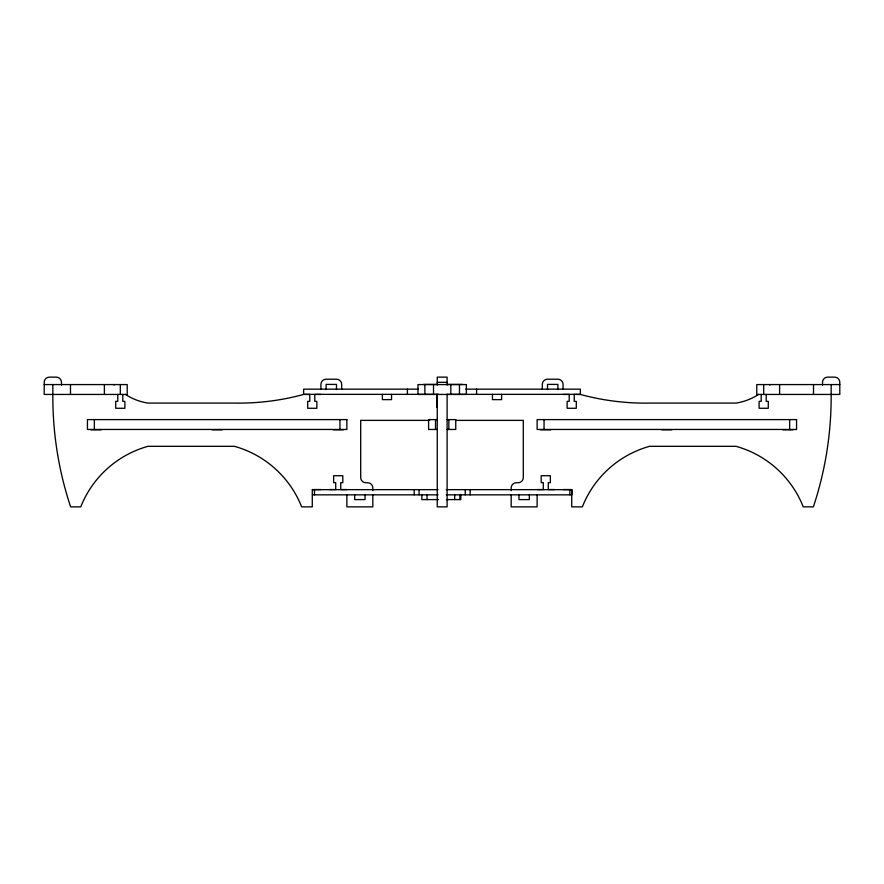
<?xml version="1.0" encoding="UTF-8"?>
<svg xmlns="http://www.w3.org/2000/svg" width="884" height="884" viewBox="0 0 884 884"><rect width="100%" height="100%" fill="white"/><g stroke="black" fill="none" stroke-linecap="round" stroke-linejoin="round"><path stroke-width="1.33" d="M437.248 382.33L447.105 382.33M423.546 384.407L437.956 384.407M446.729 384.407L462.454 384.407M44.2 384.573L127.219 384.573L127.219 394.441L44.2 394.441L44.2 382.33A5.194 5.194 0 0 1 49.394 377.137L56.311 377.137A5.194 5.194 0 0 1 61.493 382.33L61.493 385.015M839.8 384.573L756.781 384.573L756.781 394.441L839.8 394.441L839.8 382.33A5.194 5.194 0 0 0 834.606 377.137L827.689 377.137A5.194 5.194 0 0 0 822.507 382.33L822.507 385.015M418.265 389.159L303.632 389.159L303.632 394.352L438.608 394.352M465.735 389.159L580.368 389.159L580.368 394.352L446.752 394.352M320.925 394.441L314.792 394.441L314.792 401.358L316.87 401.358L316.87 408.275L307.698 408.275L307.698 401.358L309.776 401.358L309.776 394.441L303.632 394.441A246.503 246.503 0 0 1 234.448 403.082L147.971 403.082A56.698 56.698 0 0 1 125.495 394.441M563.075 394.441L569.208 394.441L569.208 401.358L567.13 401.358L567.13 408.275L576.302 408.275L576.302 401.358L574.224 401.358L574.224 394.441L580.368 394.441A246.503 246.503 0 0 0 649.552 403.082L736.029 403.082A56.698 56.698 0 0 0 758.505 394.441M437.248 419.602L428.596 419.602L428.596 429.458L437.248 429.458M447.105 419.602L455.746 419.602L455.746 429.458L447.105 429.458M429.602 420.375L360.705 420.375L360.705 477.548A5.194 5.194 0 0 0 365.899 482.73L367.633 482.73A5.194 5.194 0 0 1 372.816 487.924L372.816 490.62M455.779 420.375L523.295 420.375L523.295 477.548A5.194 5.194 0 0 1 518.101 482.73L516.366 482.73A5.194 5.194 0 0 0 511.184 487.924L511.184 490.62M90.986 429.812L101.185 429.812M212.049 429.812L222.26 429.812M333.124 429.812L343.323 429.812M540.677 429.812L550.876 429.812M661.74 429.812L671.951 429.812M782.815 429.812L793.014 429.812M320.925 489.559L312.284 489.559L312.284 506.863L301.654 506.863A101.583 101.583 0 0 0 234.448 446.321L147.971 446.321A101.583 101.583 0 0 0 80.764 506.863L70.621 506.863A348.915 348.915 0 0 1 52.852 394.441L52.852 384.573M329.577 489.559L335.721 489.559L335.721 482.642L333.644 482.642L333.644 475.725L342.804 475.725L342.804 482.642L340.738 482.642L340.738 489.559L346.871 489.559M537.129 489.559L543.262 489.559L543.262 482.642L541.196 482.642L541.196 475.725L550.356 475.725L550.356 482.642L548.279 482.642L548.279 489.559L554.423 489.559M563.075 489.559L571.716 489.559L571.716 506.863L582.346 506.863A101.583 101.583 0 0 1 649.552 446.321L736.029 446.321A101.583 101.583 0 0 1 803.236 506.863L813.379 506.863A348.915 348.915 0 0 0 831.148 394.441L831.148 384.573M312.472 489.648L438.099 489.648M446.243 489.648L571.871 489.648L571.893 494.841L446.243 494.841M312.472 494.841L438.099 494.841M438.508 499.593L421.845 499.593L421.845 494.41M446.409 499.593L460.829 499.593L460.829 494.41M813.512 384.573L813.512 394.441M789.644 419.602L789.644 429.458M779.611 384.573L779.611 394.441M766.207 394.441L766.207 401.358L768.284 401.358L768.284 408.275L759.113 408.275L759.113 401.358L761.19 401.358L761.19 394.441M763.699 384.573L763.699 394.441M569.86 489.648L569.86 494.841M563.075 389.424L563.075 384.407A5.194 5.194 0 0 0 557.881 379.214L547.505 379.214A5.194 5.194 0 0 0 542.312 384.407L542.312 389.159M557.881 389.59L557.881 384.407L547.505 384.407L547.505 389.59M544.047 419.602L544.047 429.458M537.129 494.885L537.129 506.863L511.184 506.863L511.184 494.686M529.339 494.41L529.339 499.593L518.963 499.593L518.963 494.41M501.615 394.397L501.615 399.623L492.454 399.623L492.454 394.397M476.587 389.159L476.587 394.352M470.144 489.648L470.144 494.841M465.249 489.648L465.249 494.841M459.89 494.41L459.89 499.593M459.47 384.573L459.47 394.441M454.707 494.41L454.707 499.593M450.818 384.573L450.818 394.441M448.829 419.602L448.829 429.458M447.105 385.015L447.105 377.137L437.248 377.137L437.248 385.015M447.105 394.397L447.105 506.863L437.248 506.863L437.248 394.397M436.895 394.441L436.895 407.413M435.514 419.602L435.514 429.458M433.525 384.573L433.525 394.441M427.027 494.41L427.027 499.593M424.873 384.573L424.873 394.441M419.093 489.648L419.093 494.841M414.198 489.648L414.198 494.841M407.413 389.159L407.413 394.352M391.546 394.397L391.546 399.623L382.385 399.623L382.385 394.397M372.816 494.686L372.816 506.863L346.871 506.863L346.871 494.885M365.037 494.41L365.037 499.593L354.661 499.593L354.661 494.41M341.688 389.159L341.688 384.407A5.194 5.194 0 0 0 336.495 379.214L326.119 379.214A5.194 5.194 0 0 0 320.925 384.407L320.925 389.424M339.953 419.602L339.953 429.458M336.495 389.59L336.495 384.407L326.119 384.407L326.119 389.59M314.483 489.648L314.483 494.841M122.81 394.441L122.81 401.358L124.887 401.358L124.887 408.275L115.716 408.275L115.716 401.358L117.793 401.358L117.793 394.441M120.301 384.573L120.301 394.441M104.389 384.573L104.389 394.441M94.356 419.602L94.356 429.458M70.488 384.573L70.488 394.441M113.384 384.573A1.735 1.735 0 0 1 114.434 384.938M769.566 384.938A1.735 1.735 0 0 1 770.616 384.573M466.387 384.573L417.955 384.573L417.955 394.441L466.387 394.441L466.387 384.573M346.871 419.602L87.439 419.602L87.439 429.458L346.871 429.458L346.871 419.602M796.561 419.602L537.129 419.602L537.129 429.458L796.561 429.458L796.561 419.602"/></g></svg>
